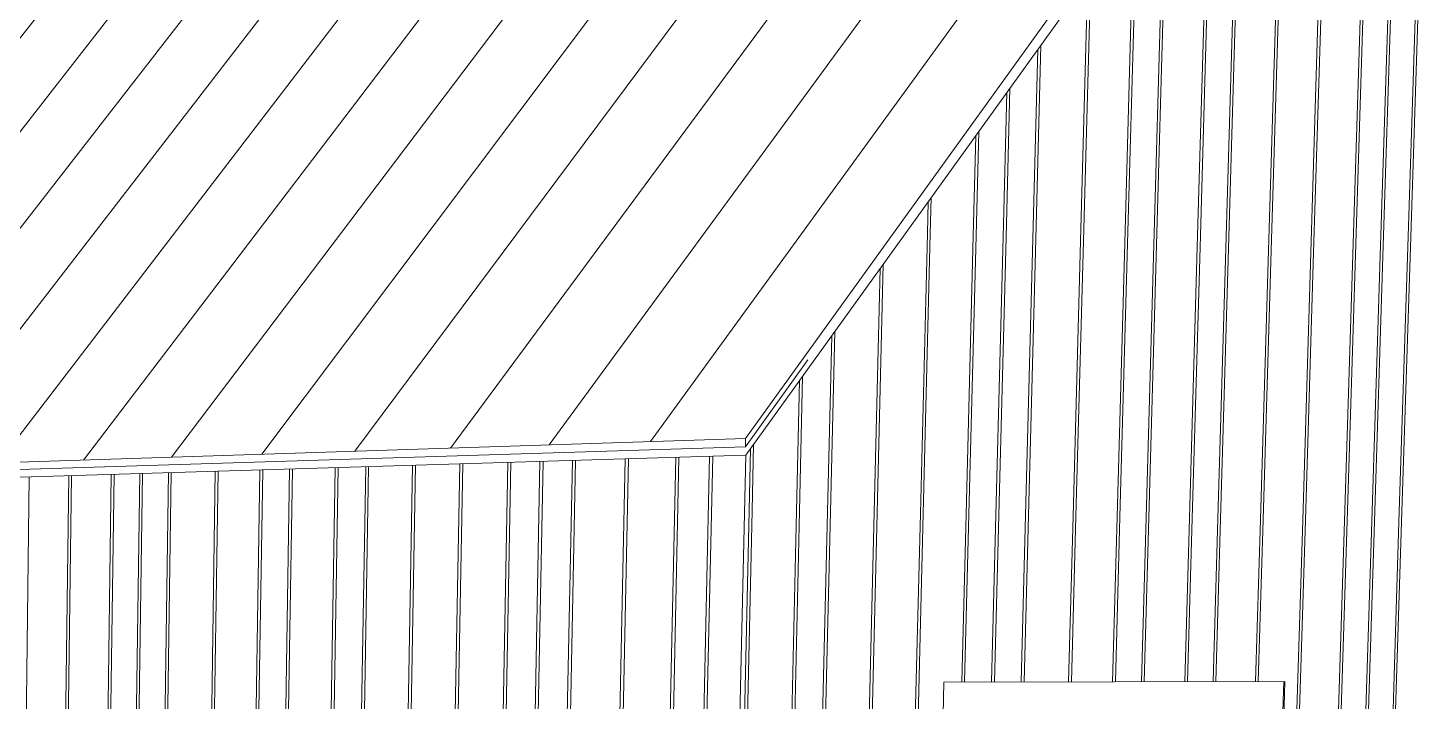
# Model space of a CAD drawing. Header units: inches. Extents: x 5690 to 5695, y -585 to 907.
# Drawn here: x 5690.749 to 5690.9709, y 907.1956 to 907.303 of the extents above; entities that cross this region are included whole.
import ezdxf

# ---------------------------------------------------------------- set-up
doc = ezdxf.new("R2010")
doc.units = ezdxf.units.IN
doc.header["$MEASUREMENT"] = 0
for name, color, linetype, lineweight in [('A-GLAZ-2', 151, 'Continuous', 9), ('A-ROOF', 132, 'Continuous', 13), ('A-ROOF-1', 132, 'Continuous', 9), ('A-ROOF-PATT-1', 132, 'Continuous', 9), ('A-WALL-PATT-1', 111, 'Continuous', 9), ('I-WALL', 2, 'Continuous', 13), ('I-WALL-1', 2, 'Continuous', 9)]:
    doc.layers.add(name, color=color, linetype=linetype, lineweight=lineweight)

# ---------------------------------------------------------------- blocks, each defined once
blk = doc.blocks.new('FP_1-3D View 1')
at = {"layer": 'A-WALL-PATT-1'}
for p, q in [((5690.82986, 907.19052), (5690.8307, 907.23379)), ((5690.83035, 907.19052), (5690.8312, 907.23381)), ((5690.835, 907.19047), (5690.83587, 907.23395)), ((5690.8355, 907.19047), (5690.83637, 907.23396)), ((5690.84339, 907.19039), (5690.8443, 907.2342)), ((5690.8439, 907.19039), (5690.84481, 907.23422)), ((5690.85141, 907.19031), (5690.85235, 907.23445)), ((5690.85192, 907.19031), (5690.85287, 907.23446)), ((5690.85675, 907.19026), (5690.85773, 907.23461)), ((5690.85727, 907.19026), (5690.85825, 907.23463)), ((5690.7618, 907.19118), (5690.76234, 907.23172)), ((5690.76223, 907.19117), (5690.76278, 907.23173)), ((5690.76631, 907.19113), (5690.76687, 907.23186)), ((5690.76675, 907.19113), (5690.76731, 907.23187)), ((5690.77087, 907.19109), (5690.77145, 907.232)), ((5690.77131, 907.19109), (5690.77189, 907.23201)), ((5690.7783, 907.19102), (5690.77891, 907.23222)), ((5690.77875, 907.19101), (5690.77936, 907.23224)), ((5690.78538, 907.19095), (5690.78602, 907.23244)), ((5690.78584, 907.19095), (5690.78648, 907.23245)), ((5690.79011, 907.1909), (5690.79077, 907.23258)), ((5690.79057, 907.1909), (5690.79123, 907.2326)), ((5690.79736, 907.19083), (5690.79805, 907.2328)), ((5690.79782, 907.19083), (5690.79852, 907.23282)), ((5690.80219, 907.19079), (5690.80291, 907.23295)), ((5690.80266, 907.19078), (5690.80338, 907.23297)), ((5690.80961, 907.19072), (5690.81036, 907.23318)), ((5690.81009, 907.19071), (5690.81084, 907.23319)), ((5690.81714, 907.19064), (5690.81792, 907.23341)), ((5690.81762, 907.19064), (5690.81841, 907.23342)), ((5690.82477, 907.19057), (5690.82559, 907.23364)), ((5690.82526, 907.19057), (5690.82608, 907.23365)), ((5690.74878, 907.1913), (5690.74926, 907.23133)), ((5690.75503, 907.19124), (5690.75554, 907.23152)), ((5690.75546, 907.19124), (5690.75597, 907.23153))]:
    blk.add_line(p, q, dxfattribs=at)
blk = doc.blocks.new('FP_2-3D View 1')
at = {"layer": 'A-WALL-PATT-1'}
for p, q in [((5690.87209, 907.22585), (5690.87259, 907.24741)), ((5690.87161, 907.22586), (5690.8721, 907.24672)), ((5690.86452, 907.22598), (5690.86476, 907.23653)), ((5690.86404, 907.22599), (5690.86426, 907.23583)), ((5690.86302, 907.18083), (5690.86404, 907.22599)), ((5690.8635, 907.18084), (5690.86452, 907.22598)), ((5690.86404, 907.22599), (5690.86404, 907.22599)), ((5690.86452, 907.22598), (5690.86452, 907.22598)), ((5690.87057, 907.18094), (5690.87161, 907.22586)), ((5690.87105, 907.18095), (5690.87209, 907.22585)), ((5690.87161, 907.22586), (5690.87161, 907.22586)), ((5690.87209, 907.22585), (5690.87209, 907.22585)), ((5690.86201, 907.13605), (5690.86302, 907.18083)), ((5690.86249, 907.13607), (5690.8635, 907.18084)), ((5690.86302, 907.18083), (5690.86302, 907.18083)), ((5690.8635, 907.18084), (5690.8635, 907.18084)), ((5690.86953, 907.13639), (5690.87057, 907.18094)), ((5690.87001, 907.13641), (5690.87105, 907.18095)), ((5690.87057, 907.18094), (5690.87057, 907.18094)), ((5690.87105, 907.18095), (5690.87105, 907.18095)), ((5690.86851, 907.0922), (5690.86953, 907.13639)), ((5690.86898, 907.09223), (5690.87001, 907.13641)), ((5690.86953, 907.13639), (5690.86953, 907.13639)), ((5690.87001, 907.13641), (5690.87001, 907.13641)), ((5690.86101, 907.09163), (5690.86201, 907.13605)), ((5690.86149, 907.09166), (5690.86249, 907.13607)), ((5690.86201, 907.13605), (5690.86201, 907.13605)), ((5690.86249, 907.13607), (5690.86249, 907.13607)), ((5690.86749, 907.04836), (5690.86851, 907.0922)), ((5690.86796, 907.04841), (5690.86898, 907.09223)), ((5690.86851, 907.0922), (5690.86851, 907.0922)), ((5690.86898, 907.09223), (5690.86898, 907.09223)), ((5690.86002, 907.04756), (5690.86101, 907.09163)), ((5690.8605, 907.04761), (5690.86149, 907.09166)), ((5690.86101, 907.09163), (5690.86101, 907.09163)), ((5690.86149, 907.09166), (5690.86149, 907.09166)), ((5690.85903, 907.00386), (5690.86002, 907.04756)), ((5690.85951, 907.00392), (5690.8605, 907.04761)), ((5690.86002, 907.04756), (5690.86002, 907.04756)), ((5690.8605, 907.04761), (5690.8605, 907.04761)), ((5690.86648, 907.00488), (5690.86749, 907.04836)), ((5690.86695, 907.00494), (5690.86796, 907.04841)), ((5690.86749, 907.04836), (5690.86749, 907.04836)), ((5690.86796, 907.04841), (5690.86796, 907.04841)), ((5690.85876, 906.99185), (5690.85903, 907.00386)), ((5690.85903, 907.00386), (5690.85903, 907.00386)), ((5690.85924, 906.99192), (5690.85951, 907.00392)), ((5690.85951, 907.00392), (5690.85951, 907.00392)), ((5690.8662, 906.99294), (5690.86648, 907.00488)), ((5690.86648, 907.00488), (5690.86648, 907.00488)), ((5690.86667, 906.993), (5690.86695, 907.00494)), ((5690.86695, 907.00494), (5690.86695, 907.00494))]:
    blk.add_line(p, q, dxfattribs=at)
blk = doc.blocks.new('FP_3-3D View 1')
at = {"layer": 'A-WALL-PATT-1'}
for p, q in [((5690.92397, 907.26861), (5690.9252, 907.3126)), ((5690.92442, 907.26859), (5690.92565, 907.31256)), ((5690.92859, 907.26838), (5690.92983, 907.31222)), ((5690.92903, 907.26836), (5690.93027, 907.31219)), ((5690.93553, 907.26804), (5690.93679, 907.31166)), ((5690.93597, 907.26802), (5690.93723, 907.31162)), ((5690.91691, 907.26896), (5690.91804, 907.31056)), ((5690.91736, 907.26893), (5690.91852, 907.31121)), ((5690.94006, 907.26781), (5690.94134, 907.31129)), ((5690.9405, 907.26779), (5690.94178, 907.31125)), ((5690.94689, 907.26748), (5690.94818, 907.31073)), ((5690.94732, 907.26746), (5690.94862, 907.31069)), ((5690.95364, 907.26714), (5690.95496, 907.31018)), ((5690.95407, 907.26712), (5690.95539, 907.31014)), ((5690.96033, 907.26681), (5690.96167, 907.30963)), ((5690.96076, 907.26679), (5690.96209, 907.30959)), ((5690.96471, 907.2666), (5690.96605, 907.30927)), ((5690.96513, 907.26658), (5690.96648, 907.30924)), ((5690.96905, 907.26638), (5690.97041, 907.30892)), ((5690.96947, 907.26636), (5690.97083, 907.30888)), ((5690.90932, 907.26933), (5690.91012, 907.29955)), ((5690.90978, 907.26931), (5690.9106, 907.30022)), ((5690.90457, 907.26957), (5690.90518, 907.29268)), ((5690.90504, 907.26954), (5690.90566, 907.29335)), ((5690.89979, 907.2698), (5690.9002, 907.28577)), ((5690.90026, 907.26978), (5690.90069, 907.28644)), ((5690.89248, 907.27016), (5690.89261, 907.27522)), ((5690.89295, 907.27014), (5690.8931, 907.2759)), ((5690.89137, 907.22551), (5690.89248, 907.27016)), ((5690.89183, 907.2255), (5690.89295, 907.27014)), ((5690.89248, 907.27016), (5690.89248, 907.27016)), ((5690.89295, 907.27014), (5690.89295, 907.27014)), ((5690.89865, 907.22538), (5690.89979, 907.2698)), ((5690.89912, 907.22538), (5690.90026, 907.26978)), ((5690.89979, 907.2698), (5690.89979, 907.2698)), ((5690.90026, 907.26978), (5690.90026, 907.26978)), ((5690.90342, 907.2253), (5690.90457, 907.26957)), ((5690.90388, 907.22529), (5690.90504, 907.26954)), ((5690.90457, 907.26957), (5690.90457, 907.26957)), ((5690.90504, 907.26954), (5690.90504, 907.26954)), ((5690.90815, 907.22522), (5690.90932, 907.26933)), ((5690.90861, 907.22521), (5690.90978, 907.26931)), ((5690.90932, 907.26933), (5690.90932, 907.26933)), ((5690.90978, 907.26931), (5690.90978, 907.26931)), ((5690.91572, 907.22508), (5690.91691, 907.26896)), ((5690.91617, 907.22508), (5690.91736, 907.26893)), ((5690.91691, 907.26896), (5690.91691, 907.26896)), ((5690.91736, 907.26893), (5690.91736, 907.26893)), ((5690.92275, 907.22496), (5690.92397, 907.26861)), ((5690.9232, 907.22495), (5690.92442, 907.26859)), ((5690.92397, 907.26861), (5690.92397, 907.26861)), ((5690.92442, 907.26859), (5690.92442, 907.26859)), ((5690.92736, 907.22488), (5690.92859, 907.26838)), ((5690.9278, 907.22487), (5690.92903, 907.26836)), ((5690.92859, 907.26838), (5690.92859, 907.26838)), ((5690.92903, 907.26836), (5690.92903, 907.26836)), ((5690.93427, 907.22476), (5690.93553, 907.26804)), ((5690.93471, 907.22475), (5690.93597, 907.26802)), ((5690.93553, 907.26804), (5690.93553, 907.26804)), ((5690.93597, 907.26802), (5690.93597, 907.26802)), ((5690.9388, 907.22468), (5690.94006, 907.26781)), ((5690.93924, 907.22467), (5690.9405, 907.26779)), ((5690.94006, 907.26781), (5690.94006, 907.26781)), ((5690.9405, 907.26779), (5690.9405, 907.26779)), ((5690.9456, 907.22456), (5690.94689, 907.26748)), ((5690.94604, 907.22455), (5690.94732, 907.26746)), ((5690.94689, 907.26748), (5690.94689, 907.26748)), ((5690.94732, 907.26746), (5690.94732, 907.26746)), ((5690.95234, 907.22444), (5690.95364, 907.26714)), ((5690.95277, 907.22444), (5690.95407, 907.26712)), ((5690.95364, 907.26714), (5690.95364, 907.26714)), ((5690.95407, 907.26712), (5690.95407, 907.26712)), ((5690.88448, 907.22563), (5690.88544, 907.26526)), ((5690.95901, 907.22433), (5690.96033, 907.26681)), ((5690.95943, 907.22432), (5690.96076, 907.26679)), ((5690.96033, 907.26681), (5690.96033, 907.26681)), ((5690.96076, 907.26679), (5690.96076, 907.26679)), ((5690.96337, 907.22425), (5690.96471, 907.2666)), ((5690.96379, 907.22424), (5690.96513, 907.26658)), ((5690.96471, 907.2666), (5690.96471, 907.2666)), ((5690.96513, 907.26658), (5690.96513, 907.26658)), ((5690.9677, 907.22418), (5690.96905, 907.26638)), ((5690.96812, 907.22417), (5690.96947, 907.26636)), ((5690.96905, 907.26638), (5690.96905, 907.26638)), ((5690.96947, 907.26636), (5690.96947, 907.26636)), ((5690.884, 907.22564), (5690.88495, 907.26458)), ((5690.87656, 907.22577), (5690.87723, 907.25385)), ((5690.87704, 907.22576), (5690.87772, 907.25454)), ((5690.8755, 907.18101), (5690.87656, 907.22577)), ((5690.87598, 907.18102), (5690.87704, 907.22576)), ((5690.87656, 907.22577), (5690.87656, 907.22577)), ((5690.87704, 907.22576), (5690.87704, 907.22576)), ((5690.88292, 907.18111), (5690.884, 907.22564)), ((5690.88339, 907.18112), (5690.88448, 907.22563)), ((5690.884, 907.22564), (5690.884, 907.22564)), ((5690.88448, 907.22563), (5690.88448, 907.22563)), ((5690.89026, 907.18122), (5690.89137, 907.22551)), ((5690.89072, 907.18122), (5690.89183, 907.2255)), ((5690.89137, 907.22551), (5690.89137, 907.22551)), ((5690.89183, 907.2255), (5690.89183, 907.2255)), ((5690.89797, 907.19862), (5690.89865, 907.22538)), ((5690.89843, 907.19862), (5690.89912, 907.22538)), ((5690.89865, 907.22538), (5690.89865, 907.22538)), ((5690.89912, 907.22538), (5690.89912, 907.22538)), ((5690.90272, 907.19863), (5690.90342, 907.2253)), ((5690.90318, 907.19863), (5690.90388, 907.22529)), ((5690.90342, 907.2253), (5690.90342, 907.2253)), ((5690.90388, 907.22529), (5690.90388, 907.22529)), ((5690.90745, 907.19863), (5690.90815, 907.22522)), ((5690.9079, 907.19864), (5690.90861, 907.22521)), ((5690.90815, 907.22522), (5690.90815, 907.22522)), ((5690.90861, 907.22521), (5690.90861, 907.22521)), ((5690.915, 907.19865), (5690.91572, 907.22508)), ((5690.91545, 907.19865), (5690.91617, 907.22508)), ((5690.91572, 907.22508), (5690.91572, 907.22508)), ((5690.91617, 907.22508), (5690.91617, 907.22508)), ((5690.92202, 907.19866), (5690.92275, 907.22496)), ((5690.92247, 907.19866), (5690.9232, 907.22495)), ((5690.92275, 907.22496), (5690.92275, 907.22496)), ((5690.9232, 907.22495), (5690.9232, 907.22495)), ((5690.92661, 907.19867), (5690.92736, 907.22488)), ((5690.92706, 907.19867), (5690.9278, 907.22487)), ((5690.92736, 907.22488), (5690.92736, 907.22488)), ((5690.9278, 907.22487), (5690.9278, 907.22487)), ((5690.93352, 907.19868), (5690.93427, 907.22476)), ((5690.93396, 907.19868), (5690.93471, 907.22475)), ((5690.93427, 907.22476), (5690.93427, 907.22476)), ((5690.93471, 907.22475), (5690.93471, 907.22475)), ((5690.93804, 907.19869), (5690.9388, 907.22468)), ((5690.93847, 907.19869), (5690.93924, 907.22467)), ((5690.9388, 907.22468), (5690.9388, 907.22468)), ((5690.93924, 907.22467), (5690.93924, 907.22467)), ((5690.94483, 907.1987), (5690.9456, 907.22456)), ((5690.94526, 907.1987), (5690.94604, 907.22455)), ((5690.9456, 907.22456), (5690.9456, 907.22456)), ((5690.94604, 907.22455), (5690.94604, 907.22455)), ((5690.95104, 907.18207), (5690.95234, 907.22444)), ((5690.95147, 907.18208), (5690.95277, 907.22444)), ((5690.95234, 907.22444), (5690.95234, 907.22444)), ((5690.95277, 907.22444), (5690.95277, 907.22444)), ((5690.95769, 907.18217), (5690.95901, 907.22433)), ((5690.95812, 907.18217), (5690.95943, 907.22432)), ((5690.95901, 907.22433), (5690.95901, 907.22433)), ((5690.95943, 907.22432), (5690.95943, 907.22432)), ((5690.96204, 907.18223), (5690.96337, 907.22425)), ((5690.96246, 907.18223), (5690.96379, 907.22424)), ((5690.96337, 907.22425), (5690.96337, 907.22425)), ((5690.96379, 907.22424), (5690.96379, 907.22424)), ((5690.96637, 907.18229), (5690.9677, 907.22418)), ((5690.96678, 907.18229), (5690.96812, 907.22417)), ((5690.9677, 907.22418), (5690.9677, 907.22418)), ((5690.96812, 907.22417), (5690.96812, 907.22417))]:
    blk.add_line(p, q, dxfattribs=at)
blk = doc.blocks.new('FP_50-3D View 1')
at = {"layer": 'A-ROOF-PATT-1'}
for p, q in [((5690.84835, 907.23699), (5691.004, 907.45128)), ((5690.83217, 907.23646), (5690.98708, 907.44791)), ((5690.81646, 907.23595), (5690.97061, 907.44462)), ((5690.80119, 907.23545), (5690.95456, 907.44143)), ((5690.78636, 907.23496), (5690.93894, 907.43832)), ((5690.77194, 907.23449), (5690.92371, 907.43528)), ((5690.75791, 907.23403), (5690.90887, 907.43233)), ((5690.74427, 907.23359), (5690.8944, 907.42944)), ((5690.73098, 907.23315), (5690.88028, 907.42663)), ((5690.71805, 907.23273), (5690.86651, 907.42389)), ((5690.70545, 907.23232), (5690.85306, 907.42121)), ((5690.69318, 907.23192), (5690.83994, 907.4186))]:
    blk.add_line(p, q, dxfattribs=at)

msp = doc.modelspace()

# ---------------------------------------------------------------- linework, layer by layer
at = {"layer": 'A-GLAZ-2'}
for p, q in [((5690.94705, 907.12389), (5690.94932, 907.19871)), ((5690.94932, 907.19871), (5690.94705, 907.12391))]:
    msp.add_line(p, q, dxfattribs=at)
at = {"layer": 'A-ROOF'}
for p, q in [((5691.0198, 907.45442), (5690.86349, 907.23749)), ((5690.37023, 907.22135), (5690.86349, 907.23749)), ((5690.86349, 907.23749), (5690.86346, 907.23615))]:
    msp.add_line(p, q, dxfattribs=at)
at = {"layer": 'I-WALL'}
for p, q in [((5691.02086, 907.45339), (5690.86351, 907.23479)), ((5690.87344, 907.25001), (5690.86346, 907.23615)), ((5690.86346, 907.23615), (5690.42243, 907.22225)), ((5690.86351, 907.23479), (5690.42554, 907.22152)), ((5690.85804, 906.99175), (5690.86351, 907.23479)), ((5690.89314, 907.12022), (5690.89513, 907.19861)), ((5690.89513, 907.19861), (5690.9495, 907.19871)), ((5690.9495, 907.19871), (5690.94721, 907.12332))]:
    msp.add_line(p, q, dxfattribs=at)

# ---------------------------------------------------------------- block references
at = {"layer": 'A-ROOF-1'}
msp.add_blockref('FP_50-3D View 1', (0, 0), dxfattribs=at)
at = {"layer": 'I-WALL-1'}
for name in ['FP_3-3D View 1', 'FP_2-3D View 1', 'FP_1-3D View 1']:
    msp.add_blockref(name, (0, 0), dxfattribs=at)

doc.saveas('drawing.dxf')
